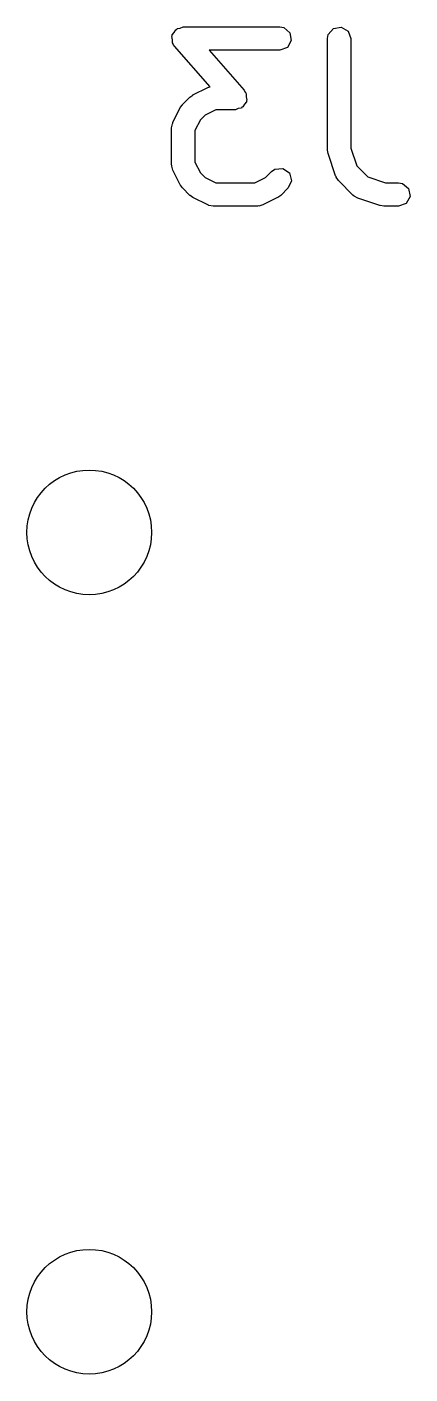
# Model space of a CAD drawing. Extents: x 123.7 to 179.8, y -122.7 to -74.2.
# Drawn here: x 176.76 to 179.22, y -93.75 to -85.1 of the extents above; entities that cross this region are included whole.
import ezdxf

# ---------------------------------------------------------------- set-up
doc = ezdxf.new("R2010")
doc.units = 0
doc.layers.add('BLACK', color=7, linetype='CONTINUOUS')

msp = doc.modelspace()

# ---------------------------------------------------------------- linework, layer by layer
at = {"layer": 'BLACK', "linetype": 'CONTINUOUS'}
for p, q in [((177.71, -85.1374), (177.72, -85.1199)), ((177.72, -85.1199), (177.726, -85.1179)), ((177.726, -85.1179), (177.729, -85.1132)), ((177.729, -85.1132), (177.749, -85.1093)), ((177.749, -85.1093), (177.768, -85.1024)), ((177.768, -85.1024), (178.387, -85.1024)), ((178.387, -85.1024), (178.413, -85.1069)), ((178.413, -85.1069), (178.452, -85.1399)), ((178.698, -85.1517), (178.731, -85.1124)), ((178.731, -85.1124), (178.781, -85.1035)), ((178.781, -85.1035), (178.826, -85.1292)), ((178.826, -85.1292), (178.843, -85.1774)), ((177.694, -85.1644), (177.697, -85.1592)), ((177.698, -85.1843), (177.694, -85.1644)), ((177.697, -85.1532), (177.71, -85.1374)), ((177.697, -85.1592), (177.697, -85.1532)), ((177.698, -85.2045), (177.698, -85.1843)), ((177.703, -85.2118), (177.698, -85.2045)), ((177.703, -85.2149), (177.703, -85.2118)), ((177.706, -85.2171), (177.703, -85.2149)), ((178.461, -85.1904), (178.436, -85.2348)), ((178.452, -85.1399), (178.461, -85.1904)), ((178.693, -85.1774), (178.698, -85.1517)), ((178.693, -85.8917), (178.693, -85.1774)), ((178.843, -85.1774), (178.843, -85.8795)), ((177.712, -85.2268), (177.706, -85.2171)), ((177.94, -85.487), (177.712, -85.2268)), ((178.387, -85.2524), (177.934, -85.2524)), ((177.934, -85.2524), (178.158, -85.5089)), ((178.436, -85.2348), (178.387, -85.2524)), ((177.763, -85.6005), (177.811, -85.5529)), ((177.811, -85.5529), (177.829, -85.5401)), ((177.829, -85.5401), (177.83, -85.5389)), ((177.83, -85.5389), (177.925, -85.4913)), ((177.925, -85.4913), (177.94, -85.487)), ((178.158, -85.5089), (178.164, -85.5186)), ((178.164, -85.5186), (178.167, -85.5208)), ((178.167, -85.5208), (178.167, -85.5239)), ((178.167, -85.5239), (178.172, -85.5312)), ((178.172, -85.5312), (178.172, -85.5514)), ((178.172, -85.5514), (178.176, -85.5714)), ((177.701, -85.7153), (177.749, -85.62)), ((177.749, -85.62), (177.762, -85.602)), ((177.762, -85.602), (177.763, -85.6005)), ((177.977, -85.6333), (177.908, -85.6676)), ((178.102, -85.6333), (177.977, -85.6333)), ((178.121, -85.6264), (178.102, -85.6333)), ((178.141, -85.6225), (178.121, -85.6264)), ((178.144, -85.6178), (178.141, -85.6225)), ((178.15, -85.6158), (178.144, -85.6178)), ((178.16, -85.5983), (178.15, -85.6158)), ((178.173, -85.5825), (178.16, -85.5983)), ((178.176, -85.5714), (178.173, -85.5765)), ((178.173, -85.5765), (178.173, -85.5825)), ((177.693, -85.7488), (177.698, -85.7232)), ((177.698, -85.7232), (177.701, -85.7197)), ((177.701, -85.7197), (177.701, -85.7153)), ((177.878, -85.698), (177.843, -85.7665)), ((177.908, -85.6676), (177.878, -85.698)), ((177.693, -85.9869), (177.693, -85.7488)), ((177.843, -85.7665), (177.843, -85.9692)), ((178.694, -85.8932), (178.693, -85.8917)), ((178.697, -85.9154), (178.694, -85.8932)), ((178.843, -85.8795), (178.882, -85.994)), ((177.695, -85.9911), (177.693, -85.9869)), ((177.694, -85.9955), (177.695, -85.9911)), ((177.843, -85.9692), (177.878, -86.0377)), ((178.745, -86.0582), (178.697, -85.9154)), ((177.701, -86.0204), (177.694, -85.9955)), ((177.749, -86.1157), (177.701, -86.0204)), ((177.878, -86.0377), (177.908, -86.0681)), ((177.908, -86.0681), (177.977, -86.1024)), ((178.227, -86.1024), (178.295, -86.0681)), ((178.295, -86.0681), (178.334, -86.0291)), ((178.334, -86.0291), (178.356, -86.0142)), ((178.356, -86.0142), (178.407, -86.0097)), ((178.407, -86.0097), (178.449, -86.0391)), ((178.449, -86.0391), (178.462, -86.0887)), ((178.748, -86.0618), (178.745, -86.0582)), ((178.748, -86.0662), (178.748, -86.0618)), ((178.763, -86.0876), (178.748, -86.0662)), ((178.882, -85.994), (178.952, -86.0642)), ((178.952, -86.0642), (179.066, -86.1024)), ((177.75, -86.1168), (177.749, -86.1157)), ((177.763, -86.1352), (177.75, -86.1168)), ((177.811, -86.1828), (177.763, -86.1352)), ((177.977, -86.1024), (178.227, -86.1024)), ((178.44, -86.1352), (178.393, -86.1828)), ((178.462, -86.0887), (178.44, -86.1352)), ((178.858, -86.1828), (178.763, -86.0876)), ((179.066, -86.1024), (179.149, -86.1024)), ((179.149, -86.1024), (179.175, -86.1069)), ((179.175, -86.1069), (179.214, -86.1399)), ((179.214, -86.1399), (179.223, -86.1904)), ((177.812, -86.1835), (177.811, -86.1828)), ((177.83, -86.1968), (177.812, -86.1835)), ((177.925, -86.2445), (177.83, -86.1968)), ((177.93, -86.245), (177.925, -86.2445)), ((177.933, -86.2479), (177.93, -86.245)), ((177.959, -86.2524), (177.933, -86.2479)), ((178.245, -86.2524), (177.959, -86.2524)), ((178.249, -86.2508), (178.245, -86.2524)), ((178.253, -86.2519), (178.249, -86.2508)), ((178.278, -86.2445), (178.253, -86.2519)), ((178.373, -86.1968), (178.278, -86.2445)), ((178.374, -86.1957), (178.373, -86.1968)), ((178.393, -86.1828), (178.374, -86.1957)), ((178.862, -86.1847), (178.858, -86.1828)), ((178.865, -86.1885), (178.862, -86.1847)), ((178.887, -86.2009), (178.865, -86.1885)), ((179.03, -86.2485), (178.887, -86.2009)), ((179.032, -86.2485), (179.03, -86.2485)), ((179.054, -86.2524), (179.032, -86.2485)), ((179.149, -86.2524), (179.054, -86.2524)), ((179.197, -86.2348), (179.149, -86.2524)), ((179.223, -86.1904), (179.197, -86.2348))]:
    msp.add_line(p, q, dxfattribs=at)
at = {"layer": 'BLACK'}
for centre in [(177.165, -88.345), (177.165, -93.345)]:
    msp.add_circle(centre, 0.4, dxfattribs=at)

doc.saveas('drawing.dxf')
